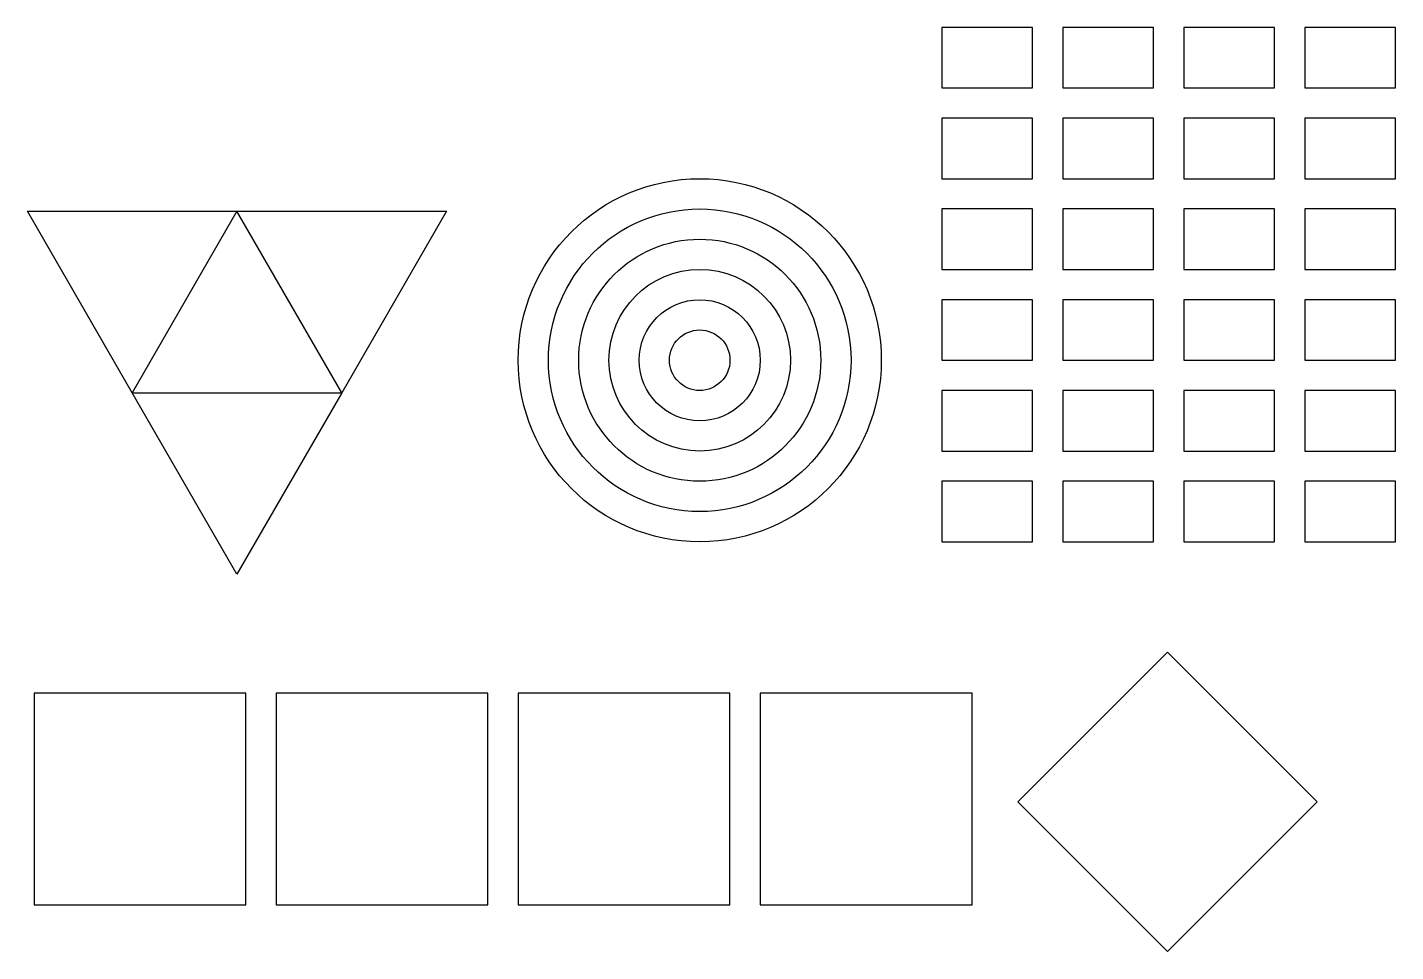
# Model space of a CAD drawing. Header units: millimetres. Extents: x 9 to 235, y 2 to 155.
import ezdxf

# ---------------------------------------------------------------- set-up
doc = ezdxf.new("R2010")
doc.units = ezdxf.units.MM

# ---------------------------------------------------------------- blocks, each defined once
blk = doc.blocks.new('*U2')
blk.add_lwpolyline([(-7.5, -5), (7.5, -5), (7.5, 5), (-7.5, 5)], close=True)
blk = doc.blocks.new('*U3')
at = {"color": 0, "linetype": 'ByBlock', "lineweight": -2, "transparency": 16777216}
for p in [(0, 75), (20, 75), (40, 75), (60, 75), (0, 60), (20, 60), (40, 60), (60, 60), (0, 45), (20, 45), (40, 45), (60, 45), (0, 30), (20, 30), (40, 30), (60, 30), (0, 15), (20, 15), (40, 15), (60, 15), (0, 0), (20, 0), (40, 0), (60, 0)]:
    blk.add_blockref('*U2', p, dxfattribs=at)

msp = doc.modelspace()

# ---------------------------------------------------------------- linework, layer by layer
for points in [[(43.53, 124.64), (26.21, 94.64), (8.89, 124.64)], [(43.53, 124.64), (26.21, 94.64), (60.85, 94.64)], [(43.53, 124.64), (78.17, 124.64), (60.85, 94.64)], [(43.53, 64.64), (26.21, 94.64), (60.85, 94.64)], [(197.29, 2.28), (222.03, 27.03), (197.29, 51.78), (172.54, 27.03)], [(10, 10), (45, 10), (45, 45), (10, 45)], [(50, 10), (85, 10), (85, 45), (50, 45)], [(90, 10), (125, 10), (125, 45), (90, 45)], [(130, 10), (165, 10), (165, 45), (130, 45)]]:
    msp.add_lwpolyline(points, close=True)
for radius in [30, 30, 30, 25, 20, 20, 15, 10, 5]:
    msp.add_circle((120, 100), radius)

# ---------------------------------------------------------------- block references
msp.add_blockref('*U3', (167.5, 75))

doc.saveas('drawing.dxf')
